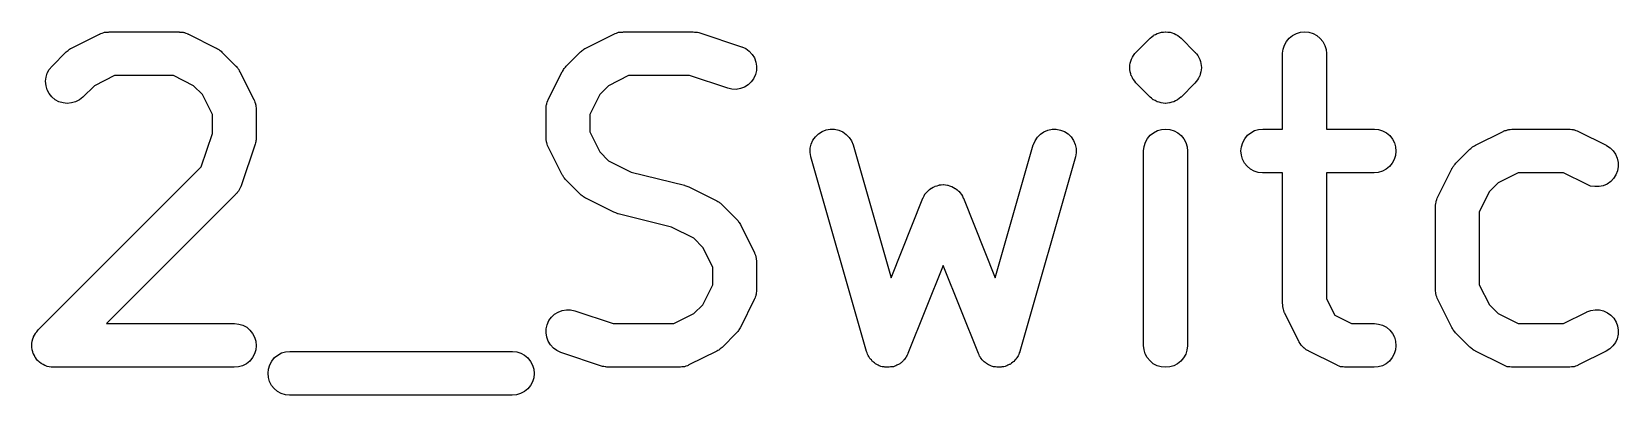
# Model space of a CAD drawing. Extents: x 18 to 40, y -182 to -6.
# Drawn here: x 29.14 to 34.57, y -138.38 to -137.14 of the extents above; entities that cross this region are included whole.
import ezdxf

# ---------------------------------------------------------------- set-up
doc = ezdxf.new("R2010")
doc.units = 0
doc.layers.add('BLACK', color=7, linetype='CONTINUOUS')

msp = doc.modelspace()

# ---------------------------------------------------------------- linework, layer by layer
at = {"layer": 'BLACK', "linetype": 'CONTINUOUS'}
for p, q in [((29.2717, -137.195), (29.3669, -137.147)), ((29.3669, -137.147), (29.3678, -137.147)), ((29.3678, -137.147), (29.3699, -137.146)), ((29.3699, -137.146), (29.3719, -137.145)), ((29.3719, -137.145), (29.3768, -137.144)), ((29.3768, -137.144), (29.3816, -137.142)), ((29.3816, -137.142), (29.3838, -137.141)), ((29.3838, -137.141), (29.3859, -137.141)), ((29.3859, -137.141), (29.391, -137.14)), ((29.391, -137.14), (29.396, -137.14)), ((29.396, -137.14), (29.3983, -137.14)), ((29.3983, -137.14), (29.4005, -137.139)), ((29.4005, -137.139), (29.6385, -137.139)), ((29.6385, -137.139), (29.6396, -137.139)), ((29.6396, -137.139), (29.6418, -137.14)), ((29.6418, -137.14), (29.644, -137.14)), ((29.644, -137.14), (29.6491, -137.14)), ((29.6491, -137.14), (29.6541, -137.141)), ((29.6541, -137.141), (29.6562, -137.142)), ((29.6562, -137.142), (29.6584, -137.142)), ((29.6584, -137.142), (29.6632, -137.144)), ((29.6632, -137.144), (29.6681, -137.145)), ((29.6681, -137.145), (29.67, -137.147)), ((29.67, -137.147), (29.6721, -137.147)), ((29.6721, -137.147), (29.7673, -137.195)), ((31.0336, -137.195), (31.1288, -137.147)), ((31.1288, -137.147), (31.1298, -137.147)), ((31.1298, -137.147), (31.1318, -137.146)), ((31.1318, -137.146), (31.1338, -137.145)), ((31.1338, -137.145), (31.1387, -137.144)), ((31.1387, -137.144), (31.1435, -137.142)), ((31.1435, -137.142), (31.1457, -137.141)), ((31.1457, -137.141), (31.1478, -137.141)), ((31.1478, -137.141), (31.1529, -137.14)), ((31.1529, -137.14), (31.158, -137.14)), ((31.158, -137.14), (31.1602, -137.14)), ((31.1602, -137.14), (31.1624, -137.139)), ((31.1624, -137.139), (31.4005, -137.139)), ((31.4005, -137.139), (31.4015, -137.139)), ((31.4015, -137.139), (31.4057, -137.14)), ((31.4057, -137.14), (31.4099, -137.14)), ((31.4099, -137.14), (31.4129, -137.141)), ((31.4129, -137.141), (31.416, -137.141)), ((31.416, -137.141), (31.4201, -137.142)), ((31.4201, -137.142), (31.4242, -137.143)), ((31.4242, -137.143), (31.567, -137.191)), ((31.567, -137.191), (31.568, -137.191)), ((31.568, -137.191), (31.5813, -137.197)), ((32.9188, -137.209), (32.9665, -137.161)), ((32.9665, -137.161), (32.9668, -137.161)), ((32.9668, -137.161), (32.9668, -137.161)), ((32.9668, -137.161), (32.9668, -137.161)), ((32.9668, -137.161), (32.967, -137.161)), ((32.967, -137.161), (32.967, -137.161)), ((32.967, -137.161), (32.967, -137.161)), ((32.967, -137.161), (32.9672, -137.161)), ((32.9672, -137.161), (32.9727, -137.156)), ((32.9727, -137.156), (32.9782, -137.152)), ((32.9782, -137.152), (32.9783, -137.152)), ((32.9783, -137.152), (32.9784, -137.152)), ((32.9784, -137.152), (32.9785, -137.152)), ((32.9785, -137.152), (32.9787, -137.151)), ((32.9787, -137.151), (32.9848, -137.148)), ((32.9848, -137.148), (32.9912, -137.145)), ((32.9912, -137.145), (32.9913, -137.145)), ((32.9913, -137.145), (32.9914, -137.145)), ((32.9914, -137.145), (32.9915, -137.145)), ((32.9915, -137.145), (32.9916, -137.145)), ((32.9916, -137.145), (32.9984, -137.143)), ((32.9984, -137.143), (33.0052, -137.141)), ((33.0052, -137.141), (33.0053, -137.141)), ((33.0053, -137.141), (33.0054, -137.141)), ((33.0054, -137.141), (33.0056, -137.141)), ((33.0056, -137.141), (33.0057, -137.141)), ((33.0057, -137.141), (33.0128, -137.14)), ((33.0128, -137.14), (33.0198, -137.139)), ((33.0198, -137.139), (33.0199, -137.139)), ((33.0199, -137.139), (33.02, -137.139)), ((33.02, -137.139), (33.0202, -137.139)), ((33.0202, -137.139), (33.0203, -137.139)), ((33.0203, -137.139), (33.0273, -137.14)), ((33.0273, -137.14), (33.0343, -137.141)), ((33.0343, -137.141), (33.0344, -137.141)), ((33.0344, -137.141), (33.0346, -137.141)), ((33.0346, -137.141), (33.0347, -137.141)), ((33.0347, -137.141), (33.0348, -137.141)), ((33.0348, -137.141), (33.0416, -137.143)), ((33.0416, -137.143), (33.0483, -137.145)), ((33.0483, -137.145), (33.0484, -137.145)), ((33.0484, -137.145), (33.0486, -137.145)), ((33.0486, -137.145), (33.0487, -137.145)), ((33.0487, -137.145), (33.0488, -137.145)), ((33.0488, -137.145), (33.055, -137.149)), ((33.055, -137.149), (33.0612, -137.152)), ((33.0612, -137.152), (33.0613, -137.152)), ((33.0613, -137.152), (33.0614, -137.152)), ((33.0614, -137.152), (33.0615, -137.152)), ((33.0615, -137.152), (33.0617, -137.152)), ((33.0617, -137.152), (33.0671, -137.157)), ((33.0671, -137.157), (33.0725, -137.161)), ((33.0725, -137.161), (33.1202, -137.209)), ((33.4223, -137.199), (33.4268, -137.185)), ((33.4268, -137.185), (33.4338, -137.172)), ((33.4338, -137.172), (33.4432, -137.161)), ((33.4432, -137.161), (33.4546, -137.152)), ((33.4546, -137.152), (33.4676, -137.145)), ((33.4676, -137.145), (33.4816, -137.141)), ((33.4816, -137.141), (33.4962, -137.139)), ((33.4962, -137.139), (33.5108, -137.141)), ((33.5108, -137.141), (33.5248, -137.145)), ((33.5248, -137.145), (33.5376, -137.152)), ((33.5376, -137.152), (33.5489, -137.162)), ((33.5489, -137.162), (33.5582, -137.173)), ((33.5582, -137.173), (33.565, -137.186)), ((33.565, -137.186), (33.5693, -137.2)), ((29.2046, -137.257), (29.2522, -137.209)), ((29.2522, -137.209), (29.2529, -137.208)), ((29.2529, -137.208), (29.2562, -137.206)), ((29.2562, -137.206), (29.2593, -137.203)), ((29.2593, -137.203), (29.2619, -137.201)), ((29.2619, -137.201), (29.2644, -137.199)), ((29.2644, -137.199), (29.2681, -137.197)), ((29.2681, -137.197), (29.2717, -137.195)), ((29.7673, -137.195), (29.7683, -137.195)), ((29.7683, -137.195), (29.7718, -137.198)), ((29.7718, -137.198), (29.7755, -137.2)), ((29.7755, -137.2), (29.7779, -137.202)), ((29.7779, -137.202), (29.7805, -137.203)), ((29.7805, -137.203), (29.7836, -137.206)), ((29.7836, -137.206), (29.7868, -137.209)), ((29.7868, -137.209), (29.8344, -137.257)), ((30.9665, -137.257), (31.0141, -137.209)), ((31.0141, -137.209), (31.0148, -137.208)), ((31.0148, -137.208), (31.0181, -137.206)), ((31.0181, -137.206), (31.0212, -137.203)), ((31.0212, -137.203), (31.0238, -137.201)), ((31.0238, -137.201), (31.0263, -137.199)), ((31.0263, -137.199), (31.03, -137.197)), ((31.03, -137.197), (31.0336, -137.195)), ((31.5813, -137.197), (31.5931, -137.206)), ((31.5931, -137.206), (31.6031, -137.217)), ((31.6031, -137.217), (31.6107, -137.229)), ((31.6107, -137.229), (31.6158, -137.243)), ((31.6158, -137.243), (31.6182, -137.257)), ((32.8985, -137.247), (32.9006, -137.24)), ((32.9006, -137.24), (32.9026, -137.233)), ((32.9026, -137.233), (32.9028, -137.233)), ((32.9028, -137.233), (32.9062, -137.226)), ((32.9028, -137.233), (32.9028, -137.233)), ((32.9062, -137.226), (32.9096, -137.22)), ((32.9096, -137.22), (32.9097, -137.22)), ((32.9097, -137.22), (32.9098, -137.22)), ((32.9098, -137.22), (32.9144, -137.214)), ((32.9144, -137.214), (32.9188, -137.209)), ((33.1202, -137.209), (33.1205, -137.209)), ((33.1205, -137.209), (33.1205, -137.209)), ((33.1205, -137.209), (33.1205, -137.209)), ((33.1205, -137.209), (33.1209, -137.21)), ((33.1209, -137.21), (33.1253, -137.215)), ((33.1253, -137.215), (33.1297, -137.221)), ((33.1297, -137.221), (33.1299, -137.221)), ((33.1299, -137.221), (33.13, -137.221)), ((33.13, -137.221), (33.1333, -137.227)), ((33.1333, -137.227), (33.1366, -137.234)), ((33.1366, -137.234), (33.1366, -137.234)), ((33.1366, -137.234), (33.1368, -137.234)), ((33.1368, -137.234), (33.1387, -137.241)), ((33.1387, -137.241), (33.1407, -137.248)), ((33.4207, -137.213), (33.4223, -137.199)), ((33.4207, -137.214), (33.4207, -137.213)), ((33.4207, -137.473), (33.4207, -137.214)), ((33.5693, -137.2), (33.5707, -137.214)), ((33.5707, -137.214), (33.5707, -137.473)), ((29.1826, -137.309), (29.1841, -137.295)), ((29.1841, -137.295), (29.1884, -137.281)), ((29.1884, -137.281), (29.1953, -137.268)), ((29.1953, -137.268), (29.2046, -137.257)), ((29.4182, -137.289), (29.3496, -137.324)), ((29.6208, -137.289), (29.4182, -137.289)), ((29.6894, -137.324), (29.6208, -137.289)), ((29.8344, -137.257), (29.8352, -137.257)), ((29.8352, -137.257), (29.8378, -137.261)), ((29.8378, -137.261), (29.8407, -137.264)), ((29.8407, -137.264), (29.8424, -137.266)), ((29.8424, -137.266), (29.8443, -137.269)), ((29.8443, -137.269), (29.8462, -137.273)), ((29.8462, -137.273), (29.8485, -137.276)), ((29.8485, -137.276), (29.8961, -137.371)), ((30.9048, -137.371), (30.9524, -137.276)), ((30.9524, -137.276), (30.9529, -137.275)), ((30.9529, -137.275), (30.9552, -137.272)), ((30.9552, -137.272), (30.9572, -137.268)), ((30.9572, -137.268), (30.9592, -137.265)), ((30.9592, -137.265), (30.9609, -137.263)), ((30.9609, -137.263), (30.9638, -137.26)), ((30.9638, -137.26), (30.9665, -137.257)), ((31.1801, -137.289), (31.1115, -137.324)), ((31.3883, -137.289), (31.1801, -137.289)), ((31.5196, -137.333), (31.3883, -137.289)), ((31.6082, -137.3), (31.5997, -137.311)), ((31.6143, -137.286), (31.6082, -137.3)), ((31.6176, -137.272), (31.6143, -137.286)), ((31.6182, -137.257), (31.6176, -137.272)), ((32.8969, -137.261), (32.8976, -137.254)), ((32.8969, -137.262), (32.8969, -137.261)), ((32.8969, -137.261), (32.8969, -137.261)), ((32.8975, -137.269), (32.8969, -137.262)), ((32.8982, -137.276), (32.8975, -137.269)), ((32.8976, -137.254), (32.8984, -137.247)), ((32.8983, -137.276), (32.8982, -137.276)), ((32.8982, -137.276), (32.8982, -137.276)), ((32.9003, -137.283), (32.8983, -137.276)), ((32.8984, -137.247), (32.8984, -137.247)), ((32.8984, -137.247), (32.8985, -137.247)), ((32.9022, -137.29), (32.9003, -137.283)), ((32.9024, -137.29), (32.9022, -137.29)), ((32.9057, -137.297), (32.9024, -137.29)), ((32.9024, -137.29), (32.9024, -137.29)), ((32.909, -137.303), (32.9057, -137.297)), ((33.1328, -137.298), (33.1294, -137.304)), ((33.1362, -137.291), (33.1328, -137.298)), ((33.1364, -137.291), (33.1362, -137.291)), ((33.1362, -137.291), (33.1362, -137.291)), ((33.1384, -137.284), (33.1364, -137.291)), ((33.1405, -137.277), (33.1384, -137.284)), ((33.1406, -137.277), (33.1405, -137.277)), ((33.1414, -137.27), (33.1406, -137.277)), ((33.1406, -137.277), (33.1406, -137.277)), ((33.1407, -137.248), (33.1408, -137.248)), ((33.1408, -137.248), (33.1408, -137.248)), ((33.1408, -137.248), (33.1415, -137.255)), ((33.1421, -137.263), (33.1414, -137.27)), ((33.1415, -137.255), (33.1421, -137.262)), ((33.1421, -137.262), (33.1421, -137.263)), ((33.1421, -137.263), (33.1421, -137.263)), ((29.184, -137.324), (29.1826, -137.309)), ((29.1882, -137.338), (29.184, -137.324)), ((29.195, -137.351), (29.1882, -137.338)), ((29.2042, -137.362), (29.195, -137.351)), ((29.3496, -137.324), (29.3106, -137.363)), ((29.7198, -137.354), (29.6894, -137.324)), ((29.754, -137.423), (29.7198, -137.354)), ((31.0811, -137.354), (31.0469, -137.423)), ((31.1115, -137.324), (31.0811, -137.354)), ((31.5339, -137.336), (31.5196, -137.333)), ((31.5485, -137.337), (31.5339, -137.336)), ((31.5629, -137.334), (31.5485, -137.337)), ((31.5766, -137.329), (31.5629, -137.334)), ((31.589, -137.321), (31.5766, -137.329)), ((31.5997, -137.311), (31.589, -137.321)), ((32.9091, -137.303), (32.909, -137.303)), ((32.9093, -137.303), (32.9091, -137.303)), ((32.9137, -137.309), (32.9093, -137.303)), ((32.9181, -137.314), (32.9137, -137.309)), ((32.9185, -137.315), (32.9181, -137.314)), ((32.9188, -137.315), (32.9185, -137.315)), ((32.9185, -137.315), (32.9185, -137.315)), ((32.9185, -137.315), (32.9185, -137.315)), ((32.9665, -137.363), (32.9188, -137.315)), ((33.1202, -137.315), (33.0725, -137.363)), ((33.1246, -137.31), (33.1202, -137.315)), ((33.1292, -137.304), (33.1246, -137.31)), ((33.1293, -137.304), (33.1292, -137.304)), ((33.1294, -137.304), (33.1293, -137.304)), ((29.2154, -137.372), (29.2042, -137.362)), ((29.2283, -137.379), (29.2154, -137.372)), ((29.2423, -137.383), (29.2283, -137.379)), ((29.2568, -137.385), (29.2423, -137.383)), ((29.2714, -137.383), (29.2568, -137.385)), ((29.2854, -137.379), (29.2714, -137.383)), ((29.2984, -137.373), (29.2854, -137.379)), ((29.3099, -137.363), (29.2984, -137.373)), ((29.3106, -137.363), (29.3099, -137.363)), ((29.8961, -137.371), (29.8966, -137.372)), ((29.8966, -137.372), (29.8973, -137.374)), ((29.8973, -137.374), (29.8984, -137.376)), ((29.8984, -137.376), (29.8998, -137.381)), ((29.8998, -137.381), (29.9016, -137.386)), ((29.9016, -137.386), (29.902, -137.388)), ((29.902, -137.388), (29.9026, -137.39)), ((29.9026, -137.39), (29.9031, -137.395)), ((29.9031, -137.395), (29.9039, -137.4)), ((29.9039, -137.4), (29.9038, -137.403)), ((29.9038, -137.403), (29.904, -137.405)), ((29.904, -137.405), (29.904, -137.5)), ((30.8969, -137.404), (30.8971, -137.402)), ((30.8969, -137.405), (30.8969, -137.404)), ((30.8969, -137.5), (30.8969, -137.405)), ((30.8971, -137.399), (30.8979, -137.394)), ((30.8971, -137.402), (30.8971, -137.399)), ((30.8979, -137.394), (30.8985, -137.389)), ((30.8985, -137.389), (30.8992, -137.387)), ((30.8992, -137.387), (30.8996, -137.385)), ((30.8996, -137.385), (30.9014, -137.38)), ((30.9014, -137.38), (30.9029, -137.375)), ((30.9029, -137.375), (30.904, -137.373)), ((30.904, -137.373), (30.9048, -137.371)), ((32.9719, -137.367), (32.9665, -137.363)), ((32.9773, -137.372), (32.9719, -137.367)), ((32.9775, -137.372), (32.9773, -137.372)), ((32.9776, -137.372), (32.9775, -137.372)), ((32.9777, -137.372), (32.9776, -137.372)), ((32.9778, -137.372), (32.9777, -137.372)), ((32.984, -137.375), (32.9778, -137.372)), ((32.9902, -137.379), (32.984, -137.375)), ((32.9903, -137.379), (32.9902, -137.379)), ((32.9904, -137.379), (32.9903, -137.379)), ((32.9906, -137.379), (32.9904, -137.379)), ((32.9907, -137.379), (32.9906, -137.379)), ((32.9974, -137.381), (32.9907, -137.379)), ((32.9975, -137.381), (32.9974, -137.381)), ((33.0042, -137.383), (32.9975, -137.381)), ((33.0043, -137.383), (33.0042, -137.383)), ((33.0044, -137.383), (33.0043, -137.383)), ((33.0045, -137.383), (33.0044, -137.383)), ((33.0047, -137.383), (33.0045, -137.383)), ((33.0118, -137.384), (33.0047, -137.383)), ((33.0187, -137.385), (33.0118, -137.384)), ((33.0188, -137.385), (33.0187, -137.385)), ((33.019, -137.385), (33.0188, -137.385)), ((33.0191, -137.385), (33.019, -137.385)), ((33.0192, -137.385), (33.0191, -137.385)), ((33.0262, -137.384), (33.0192, -137.385)), ((33.0333, -137.383), (33.0262, -137.384)), ((33.0334, -137.383), (33.0333, -137.383)), ((33.0336, -137.383), (33.0334, -137.383)), ((33.0337, -137.383), (33.0336, -137.383)), ((33.0338, -137.383), (33.0337, -137.383)), ((33.0405, -137.381), (33.0338, -137.383)), ((33.0474, -137.379), (33.0405, -137.381)), ((33.0475, -137.379), (33.0474, -137.379)), ((33.0476, -137.379), (33.0475, -137.379)), ((33.0477, -137.379), (33.0476, -137.379)), ((33.0478, -137.379), (33.0477, -137.379)), ((33.0541, -137.376), (33.0478, -137.379)), ((33.0603, -137.373), (33.0541, -137.376)), ((33.0604, -137.372), (33.0603, -137.373)), ((33.0606, -137.372), (33.0604, -137.372)), ((33.0607, -137.372), (33.0606, -137.372)), ((33.0608, -137.372), (33.0607, -137.372)), ((33.0663, -137.368), (33.0608, -137.372)), ((33.0718, -137.363), (33.0663, -137.368)), ((33.072, -137.363), (33.0718, -137.363)), ((33.0721, -137.363), (33.072, -137.363)), ((33.072, -137.363), (33.072, -137.363)), ((33.072, -137.363), (33.072, -137.363)), ((33.0722, -137.363), (33.0721, -137.363)), ((33.0725, -137.363), (33.0722, -137.363)), ((33.0722, -137.363), (33.0722, -137.363)), ((29.754, -137.488), (29.754, -137.423)), ((31.0469, -137.423), (31.0469, -137.482)), ((29.7159, -137.602), (29.754, -137.488)), ((29.9024, -137.516), (29.9011, -137.52)), ((29.9027, -137.513), (29.9024, -137.516)), ((29.9034, -137.51), (29.9027, -137.513)), ((29.9035, -137.505), (29.9034, -137.51)), ((29.904, -137.501), (29.9035, -137.505)), ((29.904, -137.5), (29.904, -137.501)), ((30.8971, -137.502), (30.8969, -137.5)), ((30.897, -137.504), (30.8971, -137.502)), ((30.8978, -137.51), (30.897, -137.504)), ((30.8983, -137.515), (30.8978, -137.51)), ((30.8989, -137.517), (30.8983, -137.515)), ((30.8993, -137.519), (30.8989, -137.517)), ((31.0469, -137.482), (31.0811, -137.551)), ((31.8055, -137.524), (31.8115, -137.511)), ((31.8115, -137.511), (31.8199, -137.499)), ((31.8199, -137.499), (31.8305, -137.489)), ((31.8305, -137.489), (31.8429, -137.481)), ((31.8429, -137.481), (31.8565, -137.475)), ((31.8565, -137.475), (31.871, -137.473)), ((31.871, -137.473), (31.8856, -137.473)), ((31.8856, -137.473), (31.8999, -137.476)), ((31.8999, -137.476), (31.9133, -137.482)), ((31.9133, -137.482), (31.9253, -137.491)), ((31.9253, -137.491), (31.9355, -137.501)), ((31.9355, -137.501), (31.9434, -137.513)), ((31.9434, -137.513), (31.9488, -137.527)), ((32.5667, -137.526), (32.5723, -137.513)), ((32.5723, -137.513), (32.5804, -137.5)), ((32.5804, -137.5), (32.5907, -137.49)), ((32.5907, -137.49), (32.6028, -137.482)), ((32.6028, -137.482), (32.6163, -137.476)), ((32.6163, -137.476), (32.6306, -137.473)), ((32.6306, -137.473), (32.6453, -137.473)), ((32.6453, -137.473), (32.6597, -137.476)), ((32.6597, -137.476), (32.6732, -137.481)), ((32.6732, -137.481), (32.6855, -137.489)), ((32.6855, -137.489), (32.696, -137.499)), ((32.696, -137.499), (32.7042, -137.512)), ((32.7042, -137.512), (32.71, -137.525)), ((32.9461, -137.532), (32.9506, -137.518)), ((32.9506, -137.518), (32.9576, -137.505)), ((32.9576, -137.505), (32.967, -137.494)), ((32.967, -137.494), (32.9784, -137.485)), ((32.9784, -137.485), (32.9914, -137.478)), ((32.9914, -137.478), (33.0054, -137.474)), ((33.0054, -137.474), (33.02, -137.473)), ((33.02, -137.473), (33.0346, -137.474)), ((33.0346, -137.474), (33.0486, -137.479)), ((33.0486, -137.479), (33.0614, -137.486)), ((33.0614, -137.486), (33.0727, -137.495)), ((33.0727, -137.495), (33.082, -137.506)), ((33.082, -137.506), (33.0888, -137.519)), ((33.2837, -137.519), (33.2907, -137.506)), ((33.2907, -137.506), (33.3, -137.494)), ((33.3, -137.494), (33.3113, -137.485)), ((33.3113, -137.485), (33.3243, -137.478)), ((33.3243, -137.478), (33.3383, -137.474)), ((33.3383, -137.474), (33.3528, -137.473)), ((33.3528, -137.473), (33.4207, -137.473)), ((33.5707, -137.473), (33.7338, -137.473)), ((33.7338, -137.473), (33.7348, -137.473)), ((33.7348, -137.473), (33.7494, -137.474)), ((33.7494, -137.474), (33.7633, -137.479)), ((33.7633, -137.479), (33.7762, -137.486)), ((33.7762, -137.486), (33.7874, -137.495)), ((33.7874, -137.495), (33.7965, -137.507)), ((33.7965, -137.507), (33.8033, -137.52)), ((34.0812, -137.528), (34.1764, -137.481)), ((34.1764, -137.481), (34.1774, -137.48)), ((34.1774, -137.48), (34.1794, -137.479)), ((34.1794, -137.479), (34.1814, -137.478)), ((34.1814, -137.478), (34.1863, -137.477)), ((34.1863, -137.477), (34.1911, -137.475)), ((34.1911, -137.475), (34.1933, -137.475)), ((34.1933, -137.475), (34.1954, -137.474)), ((34.1954, -137.474), (34.2005, -137.474)), ((34.2005, -137.474), (34.2056, -137.473)), ((34.2056, -137.473), (34.2078, -137.473)), ((34.2078, -137.473), (34.21, -137.473)), ((34.21, -137.473), (34.4005, -137.473)), ((34.4005, -137.473), (34.4015, -137.473)), ((34.4015, -137.473), (34.4037, -137.473)), ((34.4037, -137.473), (34.4059, -137.473)), ((34.4059, -137.473), (34.411, -137.474)), ((34.411, -137.474), (34.416, -137.474)), ((34.416, -137.474), (34.4181, -137.475)), ((34.4181, -137.475), (34.4203, -137.475)), ((34.4203, -137.475), (34.4251, -137.477)), ((34.4251, -137.477), (34.43, -137.479)), ((34.43, -137.479), (34.4319, -137.48)), ((34.4319, -137.48), (34.434, -137.481)), ((34.434, -137.481), (34.5292, -137.528)), ((29.9002, -137.524), (29.8526, -137.667)), ((29.9011, -137.52), (29.9002, -137.524)), ((30.9011, -137.524), (30.8993, -137.519)), ((30.9025, -137.529), (30.9011, -137.524)), ((30.9036, -137.531), (30.9025, -137.529)), ((30.9043, -137.533), (30.9036, -137.531)), ((30.9048, -137.534), (30.9043, -137.533)), ((30.9524, -137.629), (30.9048, -137.534)), ((31.0811, -137.551), (31.1115, -137.581)), ((31.8018, -137.553), (31.8022, -137.538)), ((31.8042, -137.567), (31.8018, -137.553)), ((31.8022, -137.538), (31.8055, -137.524)), ((31.8045, -137.568), (31.8042, -137.567)), ((31.995, -138.235), (31.8045, -137.568)), ((31.9488, -137.527), (32.079, -137.983)), ((32.4362, -137.983), (32.5664, -137.527)), ((32.7107, -137.568), (32.5202, -138.235)), ((32.5664, -137.527), (32.5667, -137.526)), ((32.71, -137.525), (32.7131, -137.539)), ((32.7133, -137.554), (32.7107, -137.568)), ((32.7131, -137.539), (32.7133, -137.554)), ((32.9445, -137.547), (32.9461, -137.532)), ((32.9445, -137.548), (32.9445, -137.547)), ((32.9445, -138.214), (32.9445, -137.548)), ((33.0888, -137.519), (33.0931, -137.533)), ((33.0931, -137.533), (33.0945, -137.548)), ((33.0945, -137.548), (33.0945, -138.214)), ((33.2778, -137.547), (33.2794, -137.533)), ((33.2792, -137.562), (33.2778, -137.547)), ((33.2833, -137.576), (33.2792, -137.562)), ((33.2794, -137.533), (33.2837, -137.519)), ((33.8073, -137.563), (33.8029, -137.577)), ((33.8033, -137.52), (33.8075, -137.534)), ((33.8088, -137.548), (33.8073, -137.563)), ((33.8075, -137.534), (33.8088, -137.548)), ((34.0141, -137.59), (34.0617, -137.542)), ((34.0617, -137.542), (34.0624, -137.542)), ((34.0624, -137.542), (34.0657, -137.539)), ((34.0657, -137.539), (34.0688, -137.536)), ((34.0688, -137.536), (34.0715, -137.534)), ((34.0715, -137.534), (34.0739, -137.532)), ((34.0739, -137.532), (34.0776, -137.53)), ((34.0776, -137.53), (34.0812, -137.528)), ((34.5292, -137.528), (34.5302, -137.529)), ((34.5302, -137.529), (34.5424, -137.537)), ((34.5424, -137.537), (34.5529, -137.547)), ((34.5529, -137.547), (34.5613, -137.559)), ((34.5613, -137.559), (34.5671, -137.572)), ((34.5671, -137.572), (34.5702, -137.587)), ((29.1569, -138.161), (29.7159, -137.602)), ((31.1115, -137.581), (31.1885, -137.62)), ((31.1885, -137.62), (31.371, -137.665)), ((33.2901, -137.589), (33.2833, -137.576)), ((33.2992, -137.6), (33.2901, -137.589)), ((33.3105, -137.61), (33.2992, -137.6)), ((33.3233, -137.617), (33.3105, -137.61)), ((33.3372, -137.621), (33.3233, -137.617)), ((33.3518, -137.623), (33.3372, -137.621)), ((33.3528, -137.623), (33.3518, -137.623)), ((33.4207, -137.623), (33.3528, -137.623)), ((33.4207, -138.072), (33.4207, -137.623)), ((33.7338, -137.623), (33.5707, -137.623)), ((33.5707, -137.623), (33.5707, -138.054)), ((33.7484, -137.621), (33.7338, -137.623)), ((33.7624, -137.617), (33.7484, -137.621)), ((33.7753, -137.61), (33.7624, -137.617)), ((33.7866, -137.601), (33.7753, -137.61)), ((33.796, -137.59), (33.7866, -137.601)), ((33.8029, -137.577), (33.796, -137.59)), ((33.9524, -137.705), (34, -137.609)), ((34, -137.609), (34.0005, -137.608)), ((34.0005, -137.608), (34.0028, -137.605)), ((34.0028, -137.605), (34.0048, -137.601)), ((34.0048, -137.601), (34.0068, -137.599)), ((34.0068, -137.599), (34.0085, -137.596)), ((34.0085, -137.596), (34.0114, -137.593)), ((34.0114, -137.593), (34.0141, -137.59)), ((34.2277, -137.623), (34.1592, -137.657)), ((34.3827, -137.623), (34.2277, -137.623)), ((34.4621, -137.662), (34.3827, -137.623)), ((34.5679, -137.616), (34.5625, -137.629)), ((34.5705, -137.601), (34.5679, -137.616)), ((34.5702, -137.587), (34.5705, -137.601)), ((29.8461, -137.681), (29.8448, -137.683)), ((29.8482, -137.676), (29.8461, -137.681)), ((29.8506, -137.672), (29.8482, -137.676)), ((29.8513, -137.67), (29.8506, -137.672)), ((29.8522, -137.668), (29.8513, -137.67)), ((29.8526, -137.667), (29.8522, -137.668)), ((30.9547, -137.632), (30.9524, -137.629)), ((30.9566, -137.636), (30.9547, -137.632)), ((30.9585, -137.639), (30.9566, -137.636)), ((30.9602, -137.641), (30.9585, -137.639)), ((30.9631, -137.644), (30.9602, -137.641)), ((30.9657, -137.648), (30.9631, -137.644)), ((30.9665, -137.648), (30.9657, -137.648)), ((31.0141, -137.696), (30.9665, -137.648)), ((31.371, -137.665), (31.372, -137.666)), ((31.372, -137.666), (31.3724, -137.666)), ((31.3724, -137.666), (31.3727, -137.666)), ((31.3727, -137.666), (31.3792, -137.668)), ((31.3792, -137.668), (31.3858, -137.671)), ((31.3858, -137.671), (31.386, -137.671)), ((31.386, -137.671), (31.3864, -137.671)), ((31.3864, -137.671), (31.4816, -137.719)), ((32.2057, -137.684), (32.2108, -137.68)), ((32.2108, -137.68), (32.2159, -137.676)), ((32.2159, -137.676), (32.2166, -137.675)), ((32.2166, -137.675), (32.2172, -137.675)), ((32.2172, -137.675), (32.223, -137.672)), ((32.223, -137.672), (32.2288, -137.669)), ((32.2288, -137.669), (32.2295, -137.669)), ((32.2295, -137.669), (32.2302, -137.668)), ((32.2302, -137.668), (32.2365, -137.667)), ((32.2365, -137.667), (32.2428, -137.665)), ((32.2428, -137.665), (32.2436, -137.665)), ((32.2436, -137.665), (32.2443, -137.664)), ((32.2443, -137.664), (32.2509, -137.664)), ((32.2509, -137.664), (32.2573, -137.663)), ((32.2573, -137.663), (32.2581, -137.663)), ((32.2581, -137.663), (32.2589, -137.663)), ((32.2589, -137.663), (32.2654, -137.664)), ((32.2654, -137.664), (32.2719, -137.665)), ((32.2719, -137.665), (32.2727, -137.665)), ((32.2727, -137.665), (32.2734, -137.665)), ((32.2734, -137.665), (32.2797, -137.667)), ((32.2797, -137.667), (32.2859, -137.669)), ((32.2859, -137.669), (32.2866, -137.669)), ((32.2866, -137.669), (32.2874, -137.669)), ((32.2874, -137.669), (32.2931, -137.673)), ((32.2931, -137.673), (32.2989, -137.676)), ((32.2989, -137.676), (32.2995, -137.676)), ((32.2995, -137.676), (32.3002, -137.676)), ((32.3002, -137.676), (32.3052, -137.681)), ((32.3052, -137.681), (32.3103, -137.685)), ((34.1592, -137.657), (34.1288, -137.687)), ((34.4758, -137.668), (34.4621, -137.662)), ((34.4902, -137.67), (34.4758, -137.668)), ((34.5049, -137.67), (34.4902, -137.67)), ((34.5192, -137.667), (34.5049, -137.67)), ((34.5325, -137.661), (34.5192, -137.667)), ((34.5445, -137.652), (34.5325, -137.661)), ((34.5547, -137.642), (34.5445, -137.652)), ((34.5625, -137.629), (34.5547, -137.642)), ((29.8344, -137.696), (29.391, -138.139)), ((29.8358, -137.694), (29.8344, -137.696)), ((29.8375, -137.693), (29.8358, -137.694)), ((29.8405, -137.689), (29.8375, -137.693)), ((29.8437, -137.685), (29.8405, -137.689)), ((29.8448, -137.683), (29.8437, -137.685)), ((31.0173, -137.699), (31.0141, -137.696)), ((31.0204, -137.702), (31.0173, -137.699)), ((31.023, -137.703), (31.0204, -137.702)), ((31.0254, -137.705), (31.023, -137.703)), ((31.0291, -137.707), (31.0254, -137.705)), ((31.0326, -137.71), (31.0291, -137.707)), ((31.0336, -137.71), (31.0326, -137.71)), ((31.1288, -137.758), (31.0336, -137.71)), ((31.4816, -137.719), (31.4825, -137.719)), ((31.4825, -137.719), (31.4861, -137.721)), ((31.4861, -137.721), (31.4898, -137.723)), ((31.4898, -137.723), (31.4922, -137.725)), ((31.4922, -137.725), (31.4948, -137.727)), ((31.4948, -137.727), (31.4978, -137.73)), ((31.4978, -137.73), (31.5011, -137.733)), ((31.5011, -137.733), (31.5487, -137.78)), ((32.079, -137.983), (32.188, -137.71)), ((32.188, -137.71), (32.1884, -137.709)), ((32.1884, -137.709), (32.1887, -137.709)), ((32.1887, -137.709), (32.189, -137.708)), ((32.189, -137.708), (32.1922, -137.702)), ((32.1922, -137.702), (32.1953, -137.696)), ((32.1953, -137.696), (32.1958, -137.696)), ((32.1958, -137.696), (32.1962, -137.695)), ((32.1962, -137.695), (32.2004, -137.69)), ((32.2004, -137.69), (32.2046, -137.685)), ((32.2046, -137.685), (32.2052, -137.685)), ((32.2052, -137.685), (32.2057, -137.684)), ((32.3103, -137.685), (32.3108, -137.685)), ((32.3108, -137.685), (32.3114, -137.686)), ((32.3114, -137.686), (32.3154, -137.691)), ((32.3154, -137.691), (32.3196, -137.696)), ((32.3196, -137.696), (32.32, -137.697)), ((32.32, -137.697), (32.3205, -137.697)), ((32.3205, -137.697), (32.3235, -137.703)), ((32.3235, -137.703), (32.3266, -137.709)), ((32.3266, -137.709), (32.3269, -137.71)), ((32.3269, -137.71), (32.3272, -137.71)), ((32.3272, -137.71), (32.4362, -137.983)), ((33.9445, -137.737), (33.9448, -137.735)), ((33.9447, -137.733), (33.9456, -137.728)), ((33.9448, -137.735), (33.9447, -137.733)), ((33.9456, -137.728), (33.9461, -137.723)), ((33.9461, -137.723), (33.9468, -137.72)), ((33.9468, -137.72), (33.9472, -137.718)), ((33.9472, -137.718), (33.949, -137.714)), ((33.949, -137.714), (33.9506, -137.709)), ((33.9506, -137.709), (33.9516, -137.707)), ((33.9516, -137.707), (33.9524, -137.705)), ((34.1288, -137.687), (34.0945, -137.756)), ((31.1291, -137.758), (31.1288, -137.758)), ((31.1294, -137.758), (31.1291, -137.758)), ((31.1359, -137.76), (31.1294, -137.758)), ((31.1425, -137.763), (31.1359, -137.76)), ((31.1428, -137.763), (31.1425, -137.763)), ((31.1432, -137.763), (31.1428, -137.763)), ((31.1442, -137.763), (31.1432, -137.763)), ((31.3267, -137.809), (31.1442, -137.763)), ((31.5487, -137.78), (31.5495, -137.781)), ((31.5495, -137.781), (31.5521, -137.784)), ((31.5521, -137.784), (31.555, -137.787)), ((31.555, -137.787), (31.5566, -137.79)), ((33.9445, -137.738), (33.9445, -137.737)), ((33.9445, -138.024), (33.9445, -137.738)), ((34.0945, -137.756), (34.0945, -138.006)), ((31.4036, -137.847), (31.3267, -137.809)), ((31.5566, -137.79), (31.5586, -137.793)), ((31.5586, -137.793), (31.5605, -137.796)), ((31.5605, -137.796), (31.5628, -137.8)), ((31.5628, -137.8), (31.6104, -137.895)), ((31.4341, -137.878), (31.4036, -137.847)), ((31.4683, -137.946), (31.4341, -137.878)), ((31.6104, -137.895), (31.6109, -137.896)), ((31.6109, -137.896), (31.6116, -137.898)), ((31.6116, -137.898), (31.6126, -137.9)), ((31.4683, -138.006), (31.4683, -137.946)), ((31.6126, -137.9), (31.6141, -137.905)), ((31.6141, -137.905), (31.6159, -137.91)), ((31.6159, -137.91), (31.6162, -137.912)), ((31.6162, -137.912), (31.6169, -137.914)), ((31.6169, -137.914), (31.6174, -137.919)), ((31.6174, -137.919), (31.6182, -137.924)), ((31.6182, -137.924), (31.6181, -137.926)), ((31.6181, -137.926), (31.6183, -137.929)), ((31.6183, -137.929), (31.6183, -138.024)), ((32.2576, -137.94), (32.1368, -138.242)), ((32.3784, -138.242), (32.2576, -137.94)), ((31.4341, -138.075), (31.4683, -138.006)), ((34.0945, -138.006), (34.1288, -138.075)), ((31.6104, -138.057), (31.5628, -138.153)), ((31.6112, -138.055), (31.6104, -138.057)), ((31.6122, -138.053), (31.6112, -138.055)), ((31.6138, -138.049), (31.6122, -138.053)), ((31.6156, -138.044), (31.6138, -138.049)), ((31.616, -138.042), (31.6156, -138.044)), ((31.6167, -138.039), (31.616, -138.042)), ((31.6172, -138.034), (31.6167, -138.039)), ((31.6181, -138.029), (31.6172, -138.034)), ((31.6183, -138.025), (31.6181, -138.027)), ((31.6181, -138.027), (31.6181, -138.029)), ((31.6183, -138.024), (31.6183, -138.025)), ((33.5707, -138.054), (33.5992, -138.111)), ((33.9447, -138.026), (33.9445, -138.024)), ((33.9446, -138.028), (33.9447, -138.026)), ((33.9454, -138.033), (33.9446, -138.028)), ((33.9459, -138.038), (33.9454, -138.033)), ((33.9466, -138.041), (33.9459, -138.038)), ((33.9469, -138.043), (33.9466, -138.041)), ((33.9487, -138.048), (33.9469, -138.043)), ((33.9502, -138.052), (33.9487, -138.048)), ((33.9512, -138.054), (33.9502, -138.052)), ((33.952, -138.057), (33.9512, -138.054)), ((33.9524, -138.057), (33.952, -138.057)), ((34, -138.153), (33.9524, -138.057)), ((30.9155, -138.117), (30.9262, -138.107)), ((30.9262, -138.107), (30.9386, -138.1)), ((30.9386, -138.1), (30.9523, -138.094)), ((30.9523, -138.094), (30.9667, -138.092)), ((30.9667, -138.092), (30.9813, -138.092)), ((30.9813, -138.092), (30.9956, -138.096)), ((30.9956, -138.096), (31.1269, -138.139)), ((31.3351, -138.139), (31.4036, -138.105)), ((31.4036, -138.105), (31.4341, -138.075)), ((33.4209, -138.074), (33.4207, -138.072)), ((33.4208, -138.076), (33.4209, -138.074)), ((33.4216, -138.081), (33.4208, -138.076)), ((33.4221, -138.086), (33.4216, -138.081)), ((33.4228, -138.088), (33.4221, -138.086)), ((33.4231, -138.09), (33.4228, -138.088)), ((33.4249, -138.095), (33.4231, -138.09)), ((33.4263, -138.1), (33.4249, -138.095)), ((33.4274, -138.102), (33.4263, -138.1)), ((33.4281, -138.104), (33.4274, -138.102)), ((33.4286, -138.105), (33.4281, -138.104)), ((33.4762, -138.2), (33.4286, -138.105)), ((33.5992, -138.111), (33.6563, -138.139)), ((34.1288, -138.075), (34.1592, -138.105)), ((34.1592, -138.105), (34.2277, -138.139)), ((34.3827, -138.139), (34.4621, -138.1)), ((34.4621, -138.1), (34.4631, -138.099)), ((34.4631, -138.099), (34.4768, -138.094)), ((34.4768, -138.094), (34.4913, -138.092)), ((34.4913, -138.092), (34.5059, -138.092)), ((34.5059, -138.092), (34.5202, -138.096)), ((34.5202, -138.096), (34.5335, -138.102)), ((34.5335, -138.102), (34.5453, -138.111)), ((34.5453, -138.111), (34.5553, -138.121)), ((29.1478, -138.172), (29.1524, -138.167)), ((29.1524, -138.167), (29.1569, -138.161)), ((29.391, -138.139), (29.829, -138.139)), ((29.829, -138.139), (29.8301, -138.139)), ((29.8301, -138.139), (29.8446, -138.141)), ((29.8446, -138.141), (29.8586, -138.145)), ((29.8586, -138.145), (29.8714, -138.152)), ((29.8714, -138.152), (29.8826, -138.162)), ((29.8826, -138.162), (29.8918, -138.173)), ((30.897, -138.171), (30.8975, -138.157)), ((30.8975, -138.157), (30.9009, -138.143)), ((30.9009, -138.143), (30.907, -138.129)), ((30.907, -138.129), (30.9155, -138.117)), ((31.1269, -138.139), (31.3351, -138.139)), ((31.5514, -138.169), (31.5487, -138.172)), ((31.5543, -138.166), (31.5514, -138.169)), ((31.556, -138.163), (31.5543, -138.166)), ((31.558, -138.161), (31.556, -138.163)), ((31.56, -138.157), (31.558, -138.161)), ((31.5623, -138.154), (31.56, -138.157)), ((31.5628, -138.153), (31.5623, -138.154)), ((33.6563, -138.139), (33.7338, -138.139)), ((33.7338, -138.139), (33.7348, -138.139)), ((33.7348, -138.139), (33.7494, -138.141)), ((33.7494, -138.141), (33.7633, -138.145)), ((33.7633, -138.145), (33.7762, -138.152)), ((33.7762, -138.152), (33.7874, -138.162)), ((33.7874, -138.162), (33.7965, -138.173)), ((34.0023, -138.156), (34, -138.153)), ((34.0042, -138.16), (34.0023, -138.156)), ((34.0062, -138.162), (34.0042, -138.16)), ((34.0078, -138.165), (34.0062, -138.162)), ((34.0107, -138.168), (34.0078, -138.165)), ((34.0134, -138.171), (34.0107, -138.168)), ((34.2277, -138.139), (34.3827, -138.139)), ((34.5553, -138.121), (34.563, -138.134)), ((34.563, -138.134), (34.5681, -138.147)), ((34.5681, -138.147), (34.5705, -138.162)), ((34.5705, -138.162), (34.5701, -138.176)), ((29.135, -138.214), (29.1357, -138.207)), ((29.1357, -138.221), (29.135, -138.214)), ((29.135, -138.214), (29.135, -138.214)), ((29.135, -138.214), (29.135, -138.214)), ((29.1357, -138.207), (29.1365, -138.2)), ((29.1363, -138.228), (29.1357, -138.221)), ((29.1365, -138.199), (29.1387, -138.192)), ((29.1365, -138.2), (29.1365, -138.199)), ((29.1365, -138.199), (29.1365, -138.199)), ((29.1387, -138.192), (29.1407, -138.186)), ((29.1407, -138.186), (29.1408, -138.185)), ((29.1408, -138.185), (29.1443, -138.179)), ((29.1408, -138.185), (29.1408, -138.185)), ((29.1443, -138.179), (29.1477, -138.173)), ((29.1477, -138.173), (29.1478, -138.172)), ((29.1477, -138.173), (29.1477, -138.173)), ((29.8918, -138.173), (29.8986, -138.186)), ((29.8986, -138.186), (29.9027, -138.2)), ((29.904, -138.215), (29.9025, -138.229)), ((29.9027, -138.2), (29.904, -138.215)), ((30.8994, -138.186), (30.897, -138.171)), ((30.9045, -138.2), (30.8994, -138.186)), ((30.9121, -138.212), (30.9045, -138.2)), ((30.9221, -138.223), (30.9121, -138.212)), ((30.9339, -138.231), (30.9221, -138.223)), ((31.4971, -138.223), (31.494, -138.226)), ((31.5004, -138.221), (31.4971, -138.223)), ((31.5011, -138.22), (31.5004, -138.221)), ((31.5487, -138.172), (31.5011, -138.22)), ((32.9459, -138.229), (32.9445, -138.214)), ((33.0945, -138.215), (33.0929, -138.23)), ((33.0945, -138.214), (33.0945, -138.215)), ((33.4771, -138.202), (33.4762, -138.2)), ((33.4777, -138.203), (33.4771, -138.202)), ((33.481, -138.208), (33.4777, -138.203)), ((33.484, -138.213), (33.481, -138.208)), ((33.4851, -138.214), (33.484, -138.213)), ((33.4861, -138.215), (33.4851, -138.214)), ((33.4901, -138.219), (33.4861, -138.215)), ((33.4941, -138.223), (33.4901, -138.219)), ((33.4954, -138.224), (33.4941, -138.223)), ((33.4966, -138.225), (33.4954, -138.224)), ((33.7965, -138.173), (33.8033, -138.186)), ((33.8033, -138.186), (33.8075, -138.2)), ((33.8088, -138.215), (33.8073, -138.229)), ((33.8075, -138.2), (33.8088, -138.215)), ((34.0141, -138.172), (34.0134, -138.171)), ((34.0617, -138.22), (34.0141, -138.172)), ((34.065, -138.222), (34.0617, -138.22)), ((34.068, -138.225), (34.065, -138.222)), ((34.5523, -138.216), (34.5416, -138.226)), ((34.5607, -138.204), (34.5523, -138.216)), ((34.5668, -138.191), (34.5607, -138.204)), ((34.5701, -138.176), (34.5668, -138.191)), ((29.1363, -138.229), (29.1363, -138.228)), ((29.1364, -138.229), (29.1363, -138.229)), ((29.1384, -138.236), (29.1364, -138.229)), ((29.1404, -138.242), (29.1384, -138.236)), ((29.1405, -138.243), (29.1404, -138.242)), ((29.144, -138.249), (29.1405, -138.243)), ((29.1405, -138.243), (29.1405, -138.243)), ((29.1472, -138.255), (29.144, -138.249)), ((29.1473, -138.256), (29.1472, -138.255)), ((29.1474, -138.256), (29.1473, -138.256)), ((29.1519, -138.261), (29.1474, -138.256)), ((29.1564, -138.267), (29.1519, -138.261)), ((29.1565, -138.267), (29.1564, -138.267)), ((29.1566, -138.267), (29.1565, -138.267)), ((29.1621, -138.272), (29.1566, -138.267)), ((29.1676, -138.276), (29.1621, -138.272)), ((29.1677, -138.276), (29.1676, -138.276)), ((29.1678, -138.276), (29.1677, -138.276)), ((29.1742, -138.28), (29.1678, -138.276)), ((29.8705, -138.277), (29.8576, -138.284)), ((29.8819, -138.268), (29.8705, -138.277)), ((29.8912, -138.256), (29.8819, -138.268)), ((29.8982, -138.243), (29.8912, -138.256)), ((29.9025, -138.229), (29.8982, -138.243)), ((29.9504, -138.281), (29.9573, -138.268)), ((29.9573, -138.268), (29.9667, -138.256)), ((29.9667, -138.256), (29.978, -138.247)), ((29.978, -138.247), (29.9909, -138.24)), ((29.9909, -138.24), (30.0049, -138.236)), ((30.0049, -138.236), (30.0195, -138.235)), ((30.0195, -138.235), (30.7814, -138.235)), ((30.7814, -138.235), (30.7825, -138.235)), ((30.7825, -138.235), (30.797, -138.236)), ((30.797, -138.236), (30.8109, -138.241)), ((30.8109, -138.241), (30.8238, -138.248)), ((30.8238, -138.248), (30.835, -138.257)), ((30.835, -138.257), (30.8442, -138.269)), ((30.8442, -138.269), (30.8509, -138.282)), ((30.9472, -138.238), (30.9339, -138.231)), ((30.9482, -138.238), (30.9472, -138.238)), ((31.091, -138.286), (30.9482, -138.238)), ((31.4816, -138.234), (31.3864, -138.281)), ((31.4852, -138.232), (31.4816, -138.234)), ((31.4889, -138.23), (31.4852, -138.232)), ((31.4914, -138.228), (31.4889, -138.23)), ((31.494, -138.226), (31.4914, -138.228)), ((31.9967, -138.239), (31.995, -138.235)), ((31.9981, -138.244), (31.9967, -138.239)), ((31.9994, -138.246), (31.9981, -138.244)), ((32.0004, -138.249), (31.9994, -138.246)), ((32.0029, -138.252), (32.0004, -138.249)), ((32.0051, -138.257), (32.0029, -138.252)), ((32.0068, -138.259), (32.0051, -138.257)), ((32.0083, -138.261), (32.0068, -138.259)), ((32.0115, -138.264), (32.0083, -138.261)), ((32.0145, -138.268), (32.0115, -138.264)), ((32.0166, -138.269), (32.0145, -138.268)), ((32.0185, -138.271), (32.0166, -138.269)), ((32.0222, -138.274), (32.0185, -138.271)), ((32.0258, -138.277), (32.0222, -138.274)), ((32.0282, -138.278), (32.0258, -138.277)), ((32.0305, -138.28), (32.0282, -138.278)), ((32.1048, -138.279), (32.1009, -138.281)), ((32.1088, -138.277), (32.1048, -138.279)), ((32.1109, -138.275), (32.1088, -138.277)), ((32.1132, -138.274), (32.1109, -138.275)), ((32.1166, -138.27), (32.1132, -138.274)), ((32.1201, -138.267), (32.1166, -138.27)), ((32.1219, -138.265), (32.1201, -138.267)), ((32.1238, -138.263), (32.1219, -138.265)), ((32.1265, -138.26), (32.1238, -138.263)), ((32.1294, -138.256), (32.1265, -138.26)), ((32.1307, -138.254), (32.1294, -138.256)), ((32.1323, -138.251), (32.1307, -138.254)), ((32.1342, -138.247), (32.1323, -138.251)), ((32.1364, -138.243), (32.1342, -138.247)), ((32.1368, -138.242), (32.1364, -138.243)), ((32.3806, -138.246), (32.3784, -138.242)), ((32.3824, -138.251), (32.3806, -138.246)), ((32.3839, -138.253), (32.3824, -138.251)), ((32.3852, -138.255), (32.3839, -138.253)), ((32.3881, -138.259), (32.3852, -138.255)), ((32.3907, -138.263), (32.3881, -138.259)), ((32.3926, -138.265), (32.3907, -138.263)), ((32.3943, -138.267), (32.3926, -138.265)), ((32.3978, -138.27), (32.3943, -138.267)), ((32.4011, -138.273), (32.3978, -138.27)), ((32.4034, -138.274), (32.4011, -138.273)), ((32.4055, -138.276), (32.4034, -138.274)), ((32.4095, -138.278), (32.4055, -138.276)), ((32.4134, -138.281), (32.4095, -138.278)), ((32.4861, -138.279), (32.4838, -138.28)), ((32.4885, -138.278), (32.4861, -138.279)), ((32.4921, -138.275), (32.4885, -138.278)), ((32.4959, -138.272), (32.4921, -138.275)), ((32.4978, -138.27), (32.4959, -138.272)), ((32.5, -138.269), (32.4978, -138.27)), ((32.503, -138.265), (32.5, -138.269)), ((32.5062, -138.262), (32.503, -138.265)), ((32.5077, -138.259), (32.5062, -138.262)), ((32.5095, -138.257), (32.5077, -138.259)), ((32.5118, -138.253), (32.5095, -138.257)), ((32.5143, -138.25), (32.5118, -138.253)), ((32.5154, -138.247), (32.5143, -138.25)), ((32.5167, -138.245), (32.5154, -138.247)), ((32.5181, -138.24), (32.5167, -138.245)), ((32.5199, -138.236), (32.5181, -138.24)), ((32.5202, -138.235), (32.5199, -138.236)), ((32.9502, -138.243), (32.9459, -138.229)), ((32.957, -138.256), (32.9502, -138.243)), ((32.9663, -138.267), (32.957, -138.256)), ((32.9776, -138.277), (32.9663, -138.267)), ((32.9904, -138.284), (32.9776, -138.277)), ((33.0606, -138.277), (33.0476, -138.284)), ((33.072, -138.268), (33.0606, -138.277)), ((33.0814, -138.257), (33.072, -138.268)), ((33.0884, -138.244), (33.0814, -138.257)), ((33.0929, -138.23), (33.0884, -138.244)), ((33.5014, -138.229), (33.4966, -138.225)), ((33.506, -138.232), (33.5014, -138.229)), ((33.5075, -138.232), (33.506, -138.232)), ((33.5088, -138.233), (33.5075, -138.232)), ((33.5098, -138.234), (33.5088, -138.233)), ((33.605, -138.281), (33.5098, -138.234)), ((33.7753, -138.277), (33.7624, -138.284)), ((33.7866, -138.268), (33.7753, -138.277)), ((33.796, -138.256), (33.7866, -138.268)), ((33.8029, -138.243), (33.796, -138.256)), ((33.8073, -138.229), (33.8029, -138.243)), ((34.0706, -138.227), (34.068, -138.225)), ((34.073, -138.229), (34.0706, -138.227)), ((34.0767, -138.231), (34.073, -138.229)), ((34.0803, -138.233), (34.0767, -138.231)), ((34.0812, -138.234), (34.0803, -138.233)), ((34.1764, -138.281), (34.0812, -138.234)), ((34.5292, -138.234), (34.434, -138.281)), ((34.5416, -138.226), (34.5292, -138.234)), ((29.1804, -138.283), (29.1742, -138.28)), ((29.1806, -138.283), (29.1804, -138.283)), ((29.1807, -138.283), (29.1806, -138.283)), ((29.1876, -138.286), (29.1807, -138.283)), ((29.1944, -138.288), (29.1876, -138.286)), ((29.1945, -138.288), (29.1944, -138.288)), ((29.1946, -138.288), (29.1945, -138.288)), ((29.2018, -138.289), (29.1946, -138.288)), ((29.2089, -138.289), (29.2018, -138.289)), ((29.2092, -138.289), (29.2089, -138.289)), ((29.21, -138.289), (29.2092, -138.289)), ((29.2092, -138.289), (29.2092, -138.289)), ((29.2092, -138.289), (29.2092, -138.289)), ((29.829, -138.289), (29.21, -138.289)), ((29.8436, -138.288), (29.829, -138.289)), ((29.8576, -138.284), (29.8436, -138.288)), ((29.9445, -138.309), (29.946, -138.295)), ((29.9458, -138.324), (29.9445, -138.309)), ((29.95, -138.338), (29.9458, -138.324)), ((29.946, -138.295), (29.9504, -138.281)), ((30.8549, -138.325), (30.8505, -138.339)), ((30.8509, -138.282), (30.8551, -138.296)), ((30.8564, -138.31), (30.8549, -138.325)), ((30.8551, -138.296), (30.8564, -138.31)), ((31.0951, -138.286), (31.091, -138.286)), ((31.0991, -138.288), (31.0951, -138.286)), ((31.1022, -138.288), (31.0991, -138.288)), ((31.1053, -138.289), (31.1022, -138.288)), ((31.1095, -138.289), (31.1053, -138.289)), ((31.1137, -138.289), (31.1095, -138.289)), ((31.1147, -138.289), (31.1137, -138.289)), ((31.3528, -138.289), (31.1147, -138.289)), ((31.355, -138.289), (31.3528, -138.289)), ((31.3572, -138.289), (31.355, -138.289)), ((31.3623, -138.288), (31.3572, -138.289)), ((31.3674, -138.288), (31.3623, -138.288)), ((31.3695, -138.287), (31.3674, -138.288)), ((31.3717, -138.287), (31.3695, -138.287)), ((31.3765, -138.285), (31.3717, -138.287)), ((31.3814, -138.284), (31.3765, -138.285)), ((31.3834, -138.283), (31.3814, -138.284)), ((31.3854, -138.282), (31.3834, -138.283)), ((31.3864, -138.281), (31.3854, -138.282)), ((32.0347, -138.282), (32.0305, -138.28)), ((32.0388, -138.284), (32.0347, -138.282)), ((32.0414, -138.285), (32.0388, -138.284)), ((32.0439, -138.286), (32.0414, -138.285)), ((32.0484, -138.287), (32.0439, -138.286)), ((32.0528, -138.288), (32.0484, -138.287)), ((32.0555, -138.288), (32.0528, -138.288)), ((32.0582, -138.289), (32.0555, -138.288)), ((32.0628, -138.289), (32.0582, -138.289)), ((32.0674, -138.289), (32.0628, -138.289)), ((32.0701, -138.289), (32.0674, -138.289)), ((32.0728, -138.289), (32.0701, -138.289)), ((32.0773, -138.288), (32.0728, -138.289)), ((32.0819, -138.288), (32.0773, -138.288)), ((32.0845, -138.287), (32.0819, -138.288)), ((32.0872, -138.287), (32.0845, -138.287)), ((32.0915, -138.285), (32.0872, -138.287)), ((32.0959, -138.284), (32.0915, -138.285)), ((32.0983, -138.282), (32.0959, -138.284)), ((32.1009, -138.281), (32.0983, -138.282)), ((32.4159, -138.282), (32.4134, -138.281)), ((32.4183, -138.283), (32.4159, -138.282)), ((32.4227, -138.285), (32.4183, -138.283)), ((32.427, -138.286), (32.4227, -138.285)), ((32.4296, -138.287), (32.427, -138.286)), ((32.4322, -138.288), (32.4296, -138.287)), ((32.4368, -138.288), (32.4322, -138.288)), ((32.4413, -138.289), (32.4368, -138.288)), ((32.4441, -138.289), (32.4413, -138.289)), ((32.4468, -138.289), (32.4441, -138.289)), ((32.4514, -138.289), (32.4468, -138.289)), ((32.456, -138.289), (32.4514, -138.289)), ((32.4586, -138.288), (32.456, -138.289)), ((32.4614, -138.288), (32.4586, -138.288)), ((32.4658, -138.287), (32.4614, -138.288)), ((32.4703, -138.286), (32.4658, -138.287)), ((32.4728, -138.285), (32.4703, -138.286)), ((32.4754, -138.284), (32.4728, -138.285)), ((32.4796, -138.282), (32.4754, -138.284)), ((32.4838, -138.28), (32.4796, -138.282)), ((33.0044, -138.288), (32.9904, -138.284)), ((33.019, -138.289), (33.0044, -138.288)), ((33.0336, -138.288), (33.019, -138.289)), ((33.0476, -138.284), (33.0336, -138.288)), ((33.6071, -138.282), (33.605, -138.281)), ((33.609, -138.283), (33.6071, -138.282)), ((33.6139, -138.285), (33.609, -138.283)), ((33.6187, -138.287), (33.6139, -138.285)), ((33.6209, -138.287), (33.6187, -138.287)), ((33.623, -138.288), (33.6209, -138.287)), ((33.628, -138.288), (33.623, -138.288)), ((33.6331, -138.289), (33.628, -138.288)), ((33.6353, -138.289), (33.6331, -138.289)), ((33.6375, -138.289), (33.6353, -138.289)), ((33.6385, -138.289), (33.6375, -138.289)), ((33.7338, -138.289), (33.6385, -138.289)), ((33.7484, -138.288), (33.7338, -138.289)), ((33.7624, -138.284), (33.7484, -138.288)), ((34.1785, -138.282), (34.1764, -138.281)), ((34.1804, -138.283), (34.1785, -138.282)), ((34.1853, -138.285), (34.1804, -138.283)), ((34.1901, -138.287), (34.1853, -138.285)), ((34.1923, -138.287), (34.1901, -138.287)), ((34.1944, -138.288), (34.1923, -138.287)), ((34.1995, -138.288), (34.1944, -138.288)), ((34.2045, -138.289), (34.1995, -138.288)), ((34.2067, -138.289), (34.2045, -138.289)), ((34.2089, -138.289), (34.2067, -138.289)), ((34.21, -138.289), (34.2089, -138.289)), ((34.4005, -138.289), (34.21, -138.289)), ((34.4026, -138.289), (34.4005, -138.289)), ((34.4049, -138.289), (34.4026, -138.289)), ((34.4099, -138.288), (34.4049, -138.289)), ((34.415, -138.288), (34.4099, -138.288)), ((34.4171, -138.287), (34.415, -138.288)), ((34.4193, -138.287), (34.4171, -138.287)), ((34.4241, -138.285), (34.4193, -138.287)), ((34.429, -138.284), (34.4241, -138.285)), ((34.431, -138.283), (34.429, -138.284)), ((34.4331, -138.282), (34.431, -138.283)), ((34.434, -138.281), (34.4331, -138.282)), ((29.9567, -138.351), (29.95, -138.338)), ((29.9659, -138.362), (29.9567, -138.351)), ((29.9771, -138.372), (29.9659, -138.362)), ((29.99, -138.379), (29.9771, -138.372)), ((30.0039, -138.383), (29.99, -138.379)), ((30.0185, -138.385), (30.0039, -138.383)), ((30.0195, -138.385), (30.0185, -138.385)), ((30.7814, -138.385), (30.0195, -138.385)), ((30.796, -138.383), (30.7814, -138.385)), ((30.81, -138.379), (30.796, -138.383)), ((30.8229, -138.372), (30.81, -138.379)), ((30.8343, -138.363), (30.8229, -138.372)), ((30.8436, -138.352), (30.8343, -138.363)), ((30.8505, -138.339), (30.8436, -138.352))]:
    msp.add_line(p, q, dxfattribs=at)

doc.saveas('drawing.dxf')
